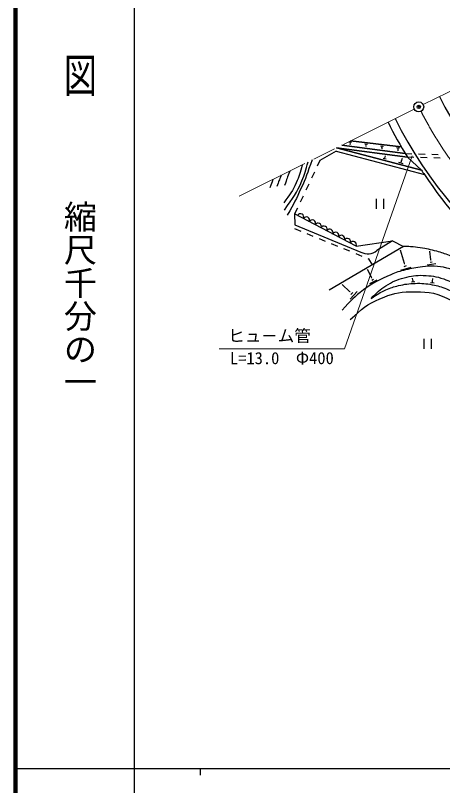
# Model space of a CAD drawing. Units: millimetres, scale not verified. Extents: x 40000 to 680000, y 20000 to 380000.
# Drawn here: x 40000 to 104683, y 202409 to 318980 of the extents above; entities that cross this region are included whole.
import ezdxf
from ezdxf.enums import TextEntityAlignment as Align

# ---------------------------------------------------------------- set-up
doc = ezdxf.new("R2010")
doc.units = ezdxf.units.MM
doc.header["$LTSCALE"] = 1000
doc.header["$PDMODE"] = 32
doc.header["$PDSIZE"] = 500
doc.linetypes.add('CHAIN', pattern=[18.5, 12, -1.5, 3.5, -1.5])
for name, color, linetype, lineweight in [('M-BGD', 7, 'Continuous', 25), ('M-BMK', 2, 'CHAIN', 13), ('M-BMK-SRVR', 3, 'Continuous', 25), ('M-STR-HTXT', 7, 'Continuous', 13), ('M-TTL', 2, 'Continuous', 140), ('M-TTL-BAND', 7, 'Continuous', 25)]:
    doc.layers.add(name, color=color, linetype=linetype, lineweight=lineweight)
doc.layers.add('M-OTRS', color=6, linetype='Continuous')
doc.styles.add('@ＭＳ ゴシック', font='')
doc.styles.add('ＭＳ ゴシック', font='')
doc.styles.get('@ＭＳ ゴシック').set_extended_font_data('@MS Gothic')
doc.styles.get('ＭＳ ゴシック').set_extended_font_data('MS Gothic')

msp = doc.modelspace()

# ---------------------------------------------------------------- linework, layer by layer
at = {"layer": 'M-BGD'}
for p, q in [((90904, 299723), (90485, 299773)), ((90735, 299637), (90630, 299649)), ((98428, 299090), (90725, 299996)), ((90725, 299996), (98428, 299090)), ((88552, 298450), (86118, 297041)), ((88552, 298450), (101930, 294905)), ((99353, 297547), (88620, 298950)), ((88620, 298950), (101492, 295538)), ((101492, 295538), (88620, 298950)), ((88620, 298950), (99353, 297547)), ((99018, 298095), (89423, 299349)), ((89423, 299349), (99018, 298095)), ((90670, 299538), (90654, 299409)), ((90683, 299537), (90657, 299540)), ((93316, 299440), (92897, 299489)), ((93147, 299353), (93042, 299366)), ((93082, 299255), (93067, 299125)), ((93095, 299253), (93069, 299256)), ((95736, 299155), (95301, 299206)), ((95560, 299065), (95451, 299078)), ((95493, 298963), (95475, 298810)), ((95507, 298961), (95479, 298965)), ((98172, 298869), (97721, 298922)), ((97989, 298776), (97877, 298789)), ((97920, 298670), (97899, 298493)), ((97934, 298668), (97906, 298671)), ((96148, 297214), (95664, 297342)), ((95999, 297383), (95878, 297415)), ((95985, 297516), (95955, 297524)), ((95970, 297520), (96026, 297732)), ((98472, 296947), (98591, 297396)), ((99030, 298075), (100029, 298047)), ((99341, 297566), (100341, 297538)), ((99353, 297547), (101490, 295540)), ((101029, 298019), (102028, 297991)), ((101340, 297510), (102340, 297482)), ((103028, 297963), (104028, 297934)), ((103339, 297454), (104339, 297425)), ((86118, 297041), (85690, 296138)), ((98711, 296535), (98060, 296708)), ((98510, 296762), (98347, 296806)), ((98492, 296941), (98451, 296952)), ((85262, 295234), (84833, 294330)), ((84405, 293427), (83976, 292523)), ((83548, 291620), (83120, 290716)), ((94630, 291223), (94631, 289723)), ((95755, 291223), (95756, 289723)), ((82691, 289812), (82272, 288927)), ((82272, 288927), (82290, 287259)), ((91577, 284032), (82272, 288927)), ((82290, 287259), (92306, 283166)), ((82273, 286726), (83198, 286348)), ((84124, 285969), (85050, 285591)), ((85975, 285213), (86901, 284835)), ((87827, 284456), (88752, 284078)), ((91577, 284032), (97090, 284869)), ((97090, 284869), (94740, 283382)), ((97090, 284869), (98784, 284023)), ((98784, 284023), (87525, 277415)), ((98784, 284023), (87525, 277415)), ((89678, 283700), (90604, 283322)), ((98918, 281437), (98319, 283469)), ((102909, 281994), (102735, 283273)), ((91529, 282943), (92455, 282565)), ((93381, 282187), (93450, 282158)), ((93450, 282158), (94017, 281225)), ((98839, 280994), (99225, 281108)), ((98869, 281423), (98966, 281451)), ((102337, 281242), (103661, 281422)), ((102789, 281640), (103120, 281685)), ((102868, 281988), (102950, 282000)), ((93947, 279244), (93298, 280514)), ((98373, 280436), (99919, 280892)), ((93673, 278396), (94795, 278970)), ((93912, 279226), (93982, 279262)), ((93950, 278892), (94231, 279035)), ((100501, 278660), (99950, 278581)), ((100274, 278768), (100137, 278748)), ((100186, 278896), (100142, 279199)), ((100203, 278898), (100169, 278893)), ((103216, 278612), (103071, 278625)), ((103176, 278763), (103139, 278766)), ((103157, 278764), (103193, 279138)), ((90653, 277160), (89459, 278272)), ((103421, 278445), (102838, 278501)), ((90619, 277124), (90687, 277196)), ((90693, 276045), (91769, 277200)), ((90808, 276747), (91076, 277036)), ((101846, 270035), (101847, 268535)), ((102971, 270036), (102972, 268536))]:
    msp.add_line(p, q, dxfattribs=at)
for centre, radius, start, end in [((154801, 331847), 56500, 206.43079, 263.72638), ((154801, 331847), 64000, 206.43079, 263.72638), ((154801, 331847), 65200, 206.43079, 211.74097), ((154801, 331847), 64500, 214.25635, 214.94207), ((155900, 330373), 64581, 213.31254, 229.06051), ((83169, 288455), 500, 332.24982, 152.24982), ((84054, 287989), 500, 332.24982, 152.24982), ((84939, 287524), 500, 332.24982, 152.24982), ((85824, 287058), 500, 332.24982, 152.24982), ((86709, 286593), 500, 332.24982, 152.24982), ((87594, 286127), 500, 332.24982, 152.24982), ((88479, 285661), 500, 332.24982, 152.24982), ((89364, 285196), 500, 332.24982, 152.24982), ((90249, 284730), 500, 332.24982, 152.24982), ((91134, 284264), 500, 332.24982, 152.24982), ((93357, 285148), 2243, 242.07718, 308.05355)]:
    msp.add_arc(centre, radius, start, end, dxfattribs=at)
for points, knots in [([(83429, 296370), (83118, 295099), (82986, 294656), (82527, 293626), (81962, 292360), (81594, 291913), (80633, 290625)], [0, 0, 0, 0, 1, 1, 1, 2, 2, 2, 2]), ([(80752, 289519), (82084, 291440), (82617, 292069), (83370, 293923), (83817, 295022), (83977, 295466), (84315, 296810)], [0, 0, 0, 0, 1, 1, 1, 2, 2, 2, 2]), ([(84913, 297107), (84196, 295031), (83987, 294417), (83238, 292758), (82514, 291155), (82210, 290608), (81171, 288758)], [0, 0, 0, 0, 1, 1, 1, 2, 2, 2, 2]), ([(113856, 278272), (112464, 279018), (112116, 279204), (111000, 279802), (110355, 280147), (109994, 280340), (109349, 280686), (108550, 281114), (108102, 281353), (107303, 281782), (106686, 282112), (106366, 282350), (105723, 282628), (104992, 282944), (104556, 283061), (103788, 283274), (102832, 283540), (102283, 283643), (101303, 283799), (100723, 283892), (100395, 283925), (99809, 283969), (99409, 283999), (99275, 284007), (98784, 284023)], [0, 0, 0, 0, 1, 1, 1, 2, 2, 2, 3, 3, 3, 4, 4, 4, 5, 5, 5, 6, 6, 6, 7, 7, 7, 8, 8, 8, 8]), ([(111887, 277938), (109616, 279055), (108980, 279433), (107018, 280151), (106361, 280391), (106000, 280550), (105325, 280734), (104598, 280932), (104172, 280985), (103420, 281031), (102719, 281074), (102323, 281005), (101625, 280923), (100613, 280804), (100051, 280685), (99058, 280454), (98166, 280247), (97671, 280089), (96830, 279727), (95134, 278997), (94181, 278529), (92700, 277426), (91308, 276388), (90819, 275862), (89474, 274367)], [0, 0, 0, 0, 1, 1, 1, 2, 2, 2, 3, 3, 3, 4, 4, 4, 5, 5, 5, 6, 6, 6, 7, 7, 7, 8, 8, 8, 8]), ([(93876, 276147), (94785, 277085), (95132, 277435), (96095, 278049), (97100, 278689), (97736, 278969), (98886, 279279), (99968, 279570), (100612, 279677), (101732, 279634), (102968, 279587), (103686, 279502), (104853, 279091), (105766, 278770), (106128, 278584), (107083, 278015)], [0, 0, 0, 0, 1, 1, 1, 2, 2, 2, 3, 3, 3, 4, 4, 4, 5, 5, 5, 5]), ([(93876, 276147), (94864, 276796), (95183, 277027), (96104, 277425), (96828, 277737), (97245, 277903), (98013, 278081), (98980, 278305), (99539, 278398), (100531, 278428), (101546, 278460), (102124, 278403), (103122, 278218), (103992, 278057), (104469, 277897), (105294, 277576), (106080, 277269), (106499, 277034), (107216, 276586), (107805, 276219), (108117, 275979), (108639, 275521), (109169, 275056), (109491, 274804), (109904, 274232), (110367, 273591), (110524, 273156), (110782, 272409), (111107, 271466), (111127, 270892), (111328, 269915), (111507, 269044), (111560, 268762), (111762, 267679)], [0, 0, 0, 0, 1, 1, 1, 2, 2, 2, 3, 3, 3, 4, 4, 4, 5, 5, 5, 6, 6, 6, 7, 7, 7, 8, 8, 8, 9, 9, 9, 10, 10, 10, 11, 11, 11, 11]), ([(90701, 272973), (92477, 274565), (93216, 275289), (95193, 276106), (96914, 276817), (97983, 277131), (99845, 277145), (102010, 277161), (103361, 277146), (105306, 276196), (107040, 275350), (107821, 274426), (108946, 272858), (109880, 271556), (110139, 270635), (110582, 269094), (111058, 267441), (111077, 266704), (111167, 264729)], [0, 0, 0, 0, 1, 1, 1, 2, 2, 2, 3, 3, 3, 4, 4, 4, 5, 5, 5, 6, 6, 6, 6])]:
    msp.add_open_spline(points, degree=3, knots=knots, dxfattribs=at)
for points in [[(81530, 295426), (81138, 294335), (81138, 294335), (80746, 293245)], [(78994, 294165), (78769, 293535), (78769, 293535), (78545, 292905)], [(80254, 294791), (79907, 293933), (79907, 293933), (79561, 293075)]]:
    msp.add_open_spline(points, degree=3, dxfattribs=at)
at = {"layer": 'M-BMK'}
for p, q in [((101745, 305474), (132962, 320992)), ((100402, 304806), (73885, 291626))]:
    msp.add_line(p, q, dxfattribs=at)
msp.add_arc((154801, 331847), 60000, 207.14699, 263.72638, dxfattribs=at)
at = {"layer": 'M-BMK-SRVR'}
msp.add_circle((101073, 305140), 750, dxfattribs=at)
msp.add_point((101073, 305140), dxfattribs=at)
at = {"layer": 'M-OTRS'}
msp.add_point((101073, 305140), dxfattribs=at)
at = {"layer": 'M-STR-HTXT'}
for p, q in [((89847, 268530), (100081, 297702)), ((70847, 268523), (89847, 268530))]:
    msp.add_line(p, q, dxfattribs=at)
at = {"layer": 'M-TTL'}
msp.add_line((40000, 380000), (40000, 20000), dxfattribs=at)
at = {"layer": 'M-TTL-BAND'}
for p, q in [((58000, 370000), (58000, 20000)), ((40000, 205000), (579000, 205000)), ((68000, 205000), (68000, 204000))]:
    msp.add_line(p, q, dxfattribs=at)

# ---------------------------------------------------------------- texts
at = {"layer": 'M-STR-HTXT', "style": 'ＭＳ ゴシック'}
msp.add_text('ヒュ－ム管', height=1833, rotation=0.022, dxfattribs=at).set_placement((72222, 269023), align=Align.BOTTOM_LEFT)
msp.add_text('L=13.0\u3000Φ400', height=1833, rotation=0.022, dxfattribs=at).set_placement((80347, 268027), align=Align.TOP_CENTER)
at = {"layer": 'M-TTL-BAND', "style": '@ＭＳ ゴシック', "width": 1.4}
msp.add_text('平  面  図', height=3666, rotation=270, dxfattribs=at).set_placement((49777, 306475), align=Align.MIDDLE_RIGHT)
at = {"layer": 'M-TTL-BAND', "style": '@ＭＳ ゴシック'}
msp.add_text('縮尺千分の一', height=3666, rotation=270, dxfattribs=at).set_placement((49777, 261030), align=Align.MIDDLE_RIGHT)

doc.saveas('drawing.dxf')
